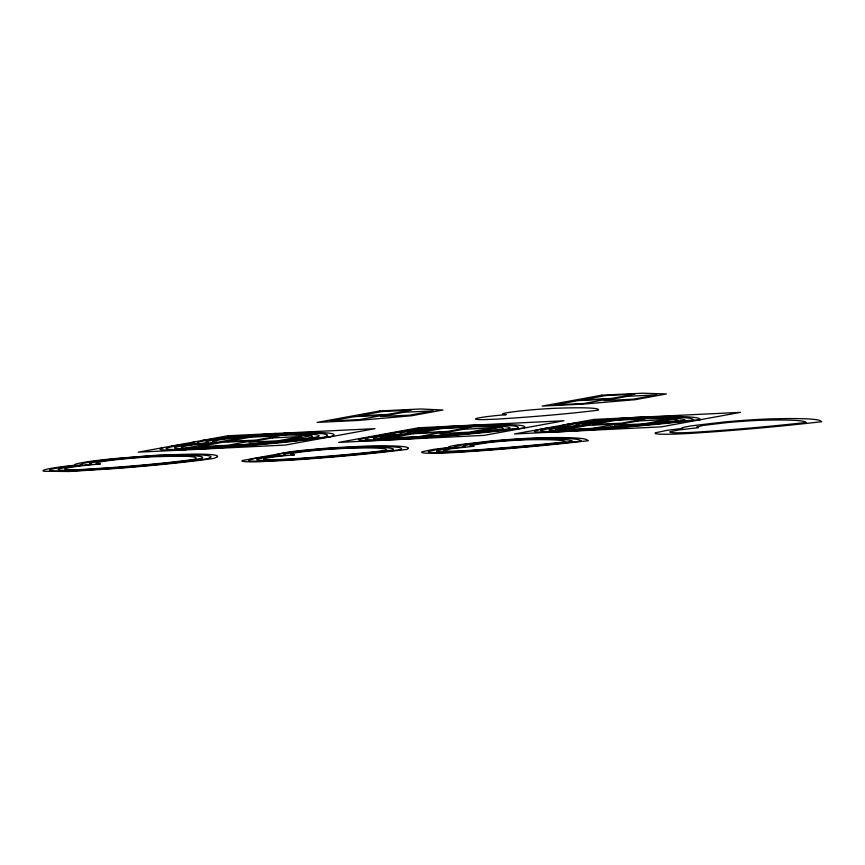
<?xml version="1.0" encoding="UTF-8"?>
<svg xmlns="http://www.w3.org/2000/svg" width="865" height="865" viewBox="0 0 865 865"><rect width="100%" height="100%" fill="white"/><g stroke="black" fill="none" stroke-linecap="round" stroke-linejoin="round"><path stroke-width="1.3" d="M163.388 447.573L159.701 448.794L160.641 449.67L166.102 450.146L185.813 449.887M194.744 441.831L191.057 443.053L191.597 443.561L171.432 446.102M202.788 440.361L229.268 437.117L275.535 433.462M561.666 426.304L546.02 428.262L534.397 430.705L534.386 431.527L537.316 431.97A55.825 3.114 -4.5 0 0 559.331 431.786L591.498 429.797A162.101 9.05 -4.5 0 0 680.474 421.85L700.888 419.611L699.071 418.455A162.101 9.05 -4.5 0 0 664.32 416.476L638.651 417.276A55.825 3.114 -4.5 0 0 603.424 419.871L569.884 423.818L563.429 425.083L560.758 426.11L561.255 426.38M449.119 447.432L433.473 449.389L421.85 451.822L421.839 452.644L424.769 453.087A55.825 3.114 -4.5 0 0 457.466 452.373L478.95 450.925A162.101 9.05 -4.5 0 0 567.927 442.977L588.341 440.739L586.524 439.571A162.101 9.05 -4.5 0 0 551.773 437.593L536.495 437.917A55.825 3.114 -4.5 0 0 490.877 440.988L457.336 444.934L450.87 446.199L448.211 447.237L448.708 447.508M682.528 428.413L666.883 430.37L655.259 432.803L655.248 433.625L658.179 434.068A55.825 3.114 -4.5 0 0 690.886 433.354L712.36 431.905A162.101 9.05 -4.5 0 0 801.336 423.958L821.75 421.72L819.934 420.552A162.101 9.05 -4.5 0 0 785.182 418.574L769.904 418.898A55.825 3.114 -4.5 0 0 724.286 421.969L690.757 425.915L684.291 427.18L681.62 428.218L682.117 428.489M473.912 446.264L450.47 448.816L443.367 450.806A34.103 1.903 -4.5 0 0 472.171 450.189A140.487 7.839 -4.5 0 0 565.797 441.82A140.487 7.839 -4.5 0 0 529.229 439.744A34.103 1.903 -4.5 0 0 489.049 442.447L469.922 445.583L473.761 446.243M194.441 449.465L230.847 447.01A124.765 6.963 -4.5 0 0 317.39 438.544L330.127 436.868L333.079 435.668A124.765 6.963 -4.5 0 0 310.189 432.489L284.163 433.041M671.608 419.168L673.392 419.363M428.478 451.357L428.467 452.081L431.029 452.471A49.132 2.746 -4.5 0 0 459.812 451.844L479.567 450.503A155.451 8.682 -4.5 0 0 564.888 442.88L581.399 441.074L579.939 440.123A155.451 8.682 -4.5 0 0 546.604 438.231L532.591 438.523A49.132 2.746 -4.5 0 0 492.434 441.226L462.926 444.707L454.893 446.729L455.65 447.14L438.696 449.205L428.478 451.357M436.749 450.773L436.749 451.379L438.858 451.692A40.785 2.281 -4.5 0 0 462.753 451.173L480.335 449.973A147.137 8.217 -4.5 0 0 561.104 442.761L572.738 441.485L571.7 440.826A147.137 8.217 -4.5 0 0 540.149 439.031L527.704 439.29A40.785 2.281 -4.5 0 0 494.38 441.528L469.9 444.415L463.24 446.091L465.067 446.686L445.237 448.989L436.749 450.773M541.025 430.229L541.014 430.965L543.577 431.343A49.132 2.746 -4.5 0 0 572.37 430.727L592.114 429.386A155.451 8.682 -4.5 0 0 677.446 421.763L693.957 419.947L692.487 419.006A155.451 8.682 -4.5 0 0 659.152 417.114L645.139 417.406A49.132 2.746 -4.5 0 0 604.981 420.109L575.474 423.58L567.44 425.602L568.197 426.023L551.243 428.089L541.025 430.229M549.307 429.646L549.297 430.251L551.405 430.575L567.494 430.446L620.638 426.683A147.137 8.217 -4.5 0 0 673.651 421.644L685.285 420.368L684.247 419.709A147.137 8.217 -4.5 0 0 663.379 417.925C634.132 418.055 604.43 418.952 575.787 424.975L577.615 425.569L557.784 427.872L549.307 429.646M555.925 429.181L557.666 429.948A34.103 1.903 -4.5 0 0 584.729 429.062A140.487 7.839 -4.5 0 0 646.014 424.034L654.416 423.223A140.487 7.839 -4.5 0 0 678.344 420.704A140.487 7.839 -4.5 0 0 674.624 419.525L669.423 418.984A140.487 7.839 -4.5 0 0 641.776 418.628A34.103 1.903 -4.5 0 0 608.484 420.65L588.038 423.061L582.469 424.466C601.153 424.899 557.136 427.083 555.925 429.181M670.17 431.754L670.159 432.359L672.267 432.673A40.785 2.281 -4.5 0 0 696.163 432.154L713.744 430.965A147.137 8.217 -4.5 0 0 794.513 423.742L806.148 422.466L805.11 421.806A147.137 8.217 -4.5 0 0 773.57 420.012L761.113 420.271A40.785 2.281 -4.5 0 0 727.789 422.509L703.31 425.396L696.649 427.072L698.477 427.667L678.647 429.97L670.17 431.754M393.218 449.313L392.796 450.049L382.568 451.26A114.926 6.412 -4.5 0 1 290.889 459.283L267.609 460.385A41.336 2.303 -4.5 0 1 284.325 455.336L285.104 455.195A41.336 2.303 -4.5 0 1 331.295 448.73L354.92 447.573A114.926 6.412 -4.5 0 1 393.218 449.313M401.511 448.665L400.938 449.659L387.088 451.303A123.241 6.877 -4.5 0 1 288.78 459.899L261.435 461.186A49.683 2.779 -4.5 0 1 248.828 460.061A49.586 2.768 -4.5 0 1 262.3 457.325L276.27 455.682L275.567 455.423L276.8 454.676A49.586 2.768 -4.5 0 1 294.208 451.757A49.683 2.779 -4.5 0 1 332.538 448.167L360.435 446.783A123.241 6.877 -4.5 0 1 401.511 448.665M408.139 448.135L407.447 449.346L390.699 451.325A129.891 7.255 -4.5 0 1 287.083 460.396L256.494 461.824A56.366 3.146 -4.5 0 1 242.2 460.548L290.045 451.789A56.366 3.146 -4.5 0 1 333.533 447.724L364.857 446.167A129.891 7.255 -4.5 0 1 408.139 448.135M509.766 428.034L509.344 428.77L499.105 429.981A114.926 6.412 -4.5 0 1 426.24 436.717L390.45 438.933L375.637 438.955A41.336 2.303 -4.5 0 1 400.863 434.057L401.652 433.916A41.336 2.303 -4.5 0 1 430.997 428.824L456.039 426.932L484.605 426.034A114.926 6.412 -4.5 0 1 509.766 428.034M518.048 427.386L517.475 428.38L503.625 430.024A123.241 6.877 -4.5 0 1 405.317 438.62L377.973 439.907A49.683 2.779 -4.5 0 1 365.376 438.782A49.586 2.768 -4.5 0 1 378.848 436.046L392.818 434.403L392.104 434.144L393.348 433.397A49.586 2.768 -4.5 0 1 410.756 430.478A49.683 2.779 -4.5 0 1 449.086 426.888L476.983 425.504A123.241 6.877 -4.5 0 1 518.048 427.386M524.687 426.856L523.985 428.067L507.247 430.046A129.891 7.255 -4.5 0 1 403.631 439.117L373.031 440.545A56.366 3.146 -4.5 0 1 358.737 439.269L406.593 430.511A56.366 3.146 -4.5 0 1 450.081 426.445L481.394 424.888A129.891 7.255 -4.5 0 1 524.687 426.856M201.815 458.331L191.219 460.277A109.79 6.131 -4.5 0 1 115.067 467.727L78.023 470.117A47.261 2.638 -4.5 0 1 58.377 469.198A47.261 2.638 -4.5 0 1 87.203 464.786L91.885 464.354L90.317 464.224A47.261 2.638 -4.5 0 1 106.33 460.429A47.261 2.638 -4.5 0 1 153.635 456.277L181.672 455.531A109.79 6.131 -4.5 0 1 201.815 458.331M210.044 457.747L207.524 458.774L196.615 460.202A118.116 6.596 -4.5 0 1 114.688 468.214L73.211 470.874A55.652 3.103 -4.5 0 1 70.898 466.062L81.98 464.829L81.267 464.17A55.652 3.103 -4.5 0 1 156.662 455.606L188.375 454.731A118.116 6.596 -4.5 0 1 210.044 457.747M216.628 457.271L213.677 458.472L200.94 460.148A124.765 6.963 -4.5 0 1 114.396 468.614L69.362 471.49L44.191 471.274A62.356 3.482 -4.5 0 1 66.789 466.094L75.147 465.165L74.606 464.667A62.356 3.482 -4.5 0 1 112.818 458.72L159.084 455.066L193.738 454.093A124.765 6.963 -4.5 0 1 216.628 457.271M318.266 436.728L307.67 438.663A109.79 6.131 -4.5 0 1 231.517 446.113L194.474 448.513A47.261 2.638 -4.5 0 1 174.827 447.594A47.261 2.638 -4.5 0 1 203.653 443.183L208.335 442.75L206.767 442.621A47.261 2.638 -4.5 0 1 222.781 438.825A47.261 2.638 -4.5 0 1 270.085 434.673L298.122 433.927A109.79 6.131 -4.5 0 1 318.266 436.728M326.494 436.144L323.975 437.171L313.065 438.598A118.116 6.596 -4.5 0 1 231.139 446.61L189.662 449.27A55.652 3.103 -4.5 0 1 187.348 444.459L198.431 443.226L197.717 442.566A55.652 3.103 -4.5 0 1 273.113 434.003L304.826 433.127A118.116 6.596 -4.5 0 1 326.494 436.144M227.949 435.755L138.227 452.179L285.266 445.075L374.988 428.662L227.949 435.755M379.832 410.951L317.12 422.423L357.969 420.455L411.589 415.751L442.934 410.01L420.682 408.972L379.832 410.951M353.882 416.703L330.365 421.006L359.548 419.59L383.054 415.286L353.882 416.703M382.071 411.545L358.553 415.849L387.725 414.443L411.243 410.14L382.071 411.545M248.266 436.598L185.553 448.07L231.809 445.724A103.14 5.752 -4.5 0 0 310.124 437.841A103.14 5.752 -4.5 0 0 292.759 434.565L248.266 436.598A40.558 2.26 -4.5 0 0 216.91 442.339A40.558 2.26 -4.5 0 0 185.553 448.07L226.414 446.102L280.022 441.399L311.368 435.668L289.115 434.63L248.266 436.598M222.316 442.35L198.799 446.654L227.982 445.248L251.488 440.945L222.316 442.35M250.504 437.193L226.987 441.496L256.159 440.09L279.676 435.787L250.504 437.193M404.063 412.248L380.546 416.552L409.729 415.146L433.246 410.843L404.063 412.248M272.497 437.906L248.979 442.21L278.162 440.793L301.68 436.49L272.497 437.906M418.692 427.764L338.68 442.404L483.978 435.387L563.991 420.747L418.692 427.764M601.77 395.175L542.193 406.085L583.042 404.106L635.094 399.695L666.439 393.953L642.619 393.207L601.77 395.175M578.166 400.592L554.66 404.896L583.832 403.49L607.349 399.187L578.166 400.592M605.705 395.575L582.188 399.879L611.371 398.473L634.888 394.17L605.705 395.575M439.42 427.959L376.707 439.431L417.557 437.452L471.166 432.76L502.522 427.018L480.27 425.98L439.42 427.959M413.459 433.711L389.942 438.014L419.125 436.598L442.642 432.295L413.459 433.711M441.647 428.553L418.13 432.857L447.313 431.451L470.83 427.148L441.647 428.553M627.709 396.3L604.192 400.603L633.375 399.187L656.892 394.883L627.709 396.3M463.651 429.256L440.134 433.56L469.306 432.154L492.823 427.851L463.651 429.256M593.79 419.439L514.47 433.96L661.228 426.867L740.548 412.356L593.79 419.439M613.858 419.644L551.146 431.127L591.995 429.148L645.604 424.456L676.96 418.714L654.708 417.676L613.858 419.644M587.908 425.396L564.391 429.7L593.563 428.294L617.08 423.991L587.908 425.396M616.096 420.249L592.579 424.553L621.751 423.136L645.268 418.833L616.096 420.249M638.089 420.952L614.572 425.256L643.755 423.85L667.272 419.547L638.089 420.952M479.643 431.678L471.241 432.522A108.276 6.044 -4.5 0 1 400.517 438.036L393.359 438.35A31.356 1.752 -4.5 0 1 382.503 438.371L381.952 438.339A34.654 1.935 -4.5 0 1 403.112 434.241L410.951 433.527L408.118 433.322A34.654 1.935 -4.5 0 1 432.716 429.051L434.046 428.932A31.356 1.752 -4.5 0 1 452.395 427.548L460.083 427.137A108.276 6.044 -4.5 0 1 499.559 427.342L501.495 427.678A108.276 6.044 -4.5 0 1 502.825 429.083A108.276 6.044 -4.5 0 1 479.643 431.678M294.403 454.806L286.564 455.52A34.654 1.935 -4.5 0 0 272.54 459.748L283.969 459.315A108.276 6.044 -4.5 0 0 386.287 450.362A108.276 6.044 -4.5 0 0 343.546 448.416L330.289 449.184A34.654 1.935 -4.5 0 0 291.581 454.601L294.403 454.806M115.359 467.327L81.872 469.511A40.558 2.26 -4.5 0 1 66.021 468.343A40.558 2.26 -4.5 0 1 100.459 463.943A40.558 2.26 -4.5 0 1 106.633 460.904A40.558 2.26 -4.5 0 1 151.224 456.817L176.309 456.169A103.14 5.752 -4.5 0 1 193.674 459.445A103.14 5.752 -4.5 0 1 115.359 467.327M548.994 408.594L542.117 409.037A34.654 1.935 -4.5 0 0 503.398 414.454L506.22 414.659A34.654 1.935 -4.5 0 0 477.696 418.13A34.654 1.935 -4.5 0 0 484.368 419.601L495.796 419.168A108.276 6.044 -4.5 0 0 598.104 410.226A108.276 6.044 -4.5 0 0 555.362 408.269L548.994 408.594"/></g></svg>
